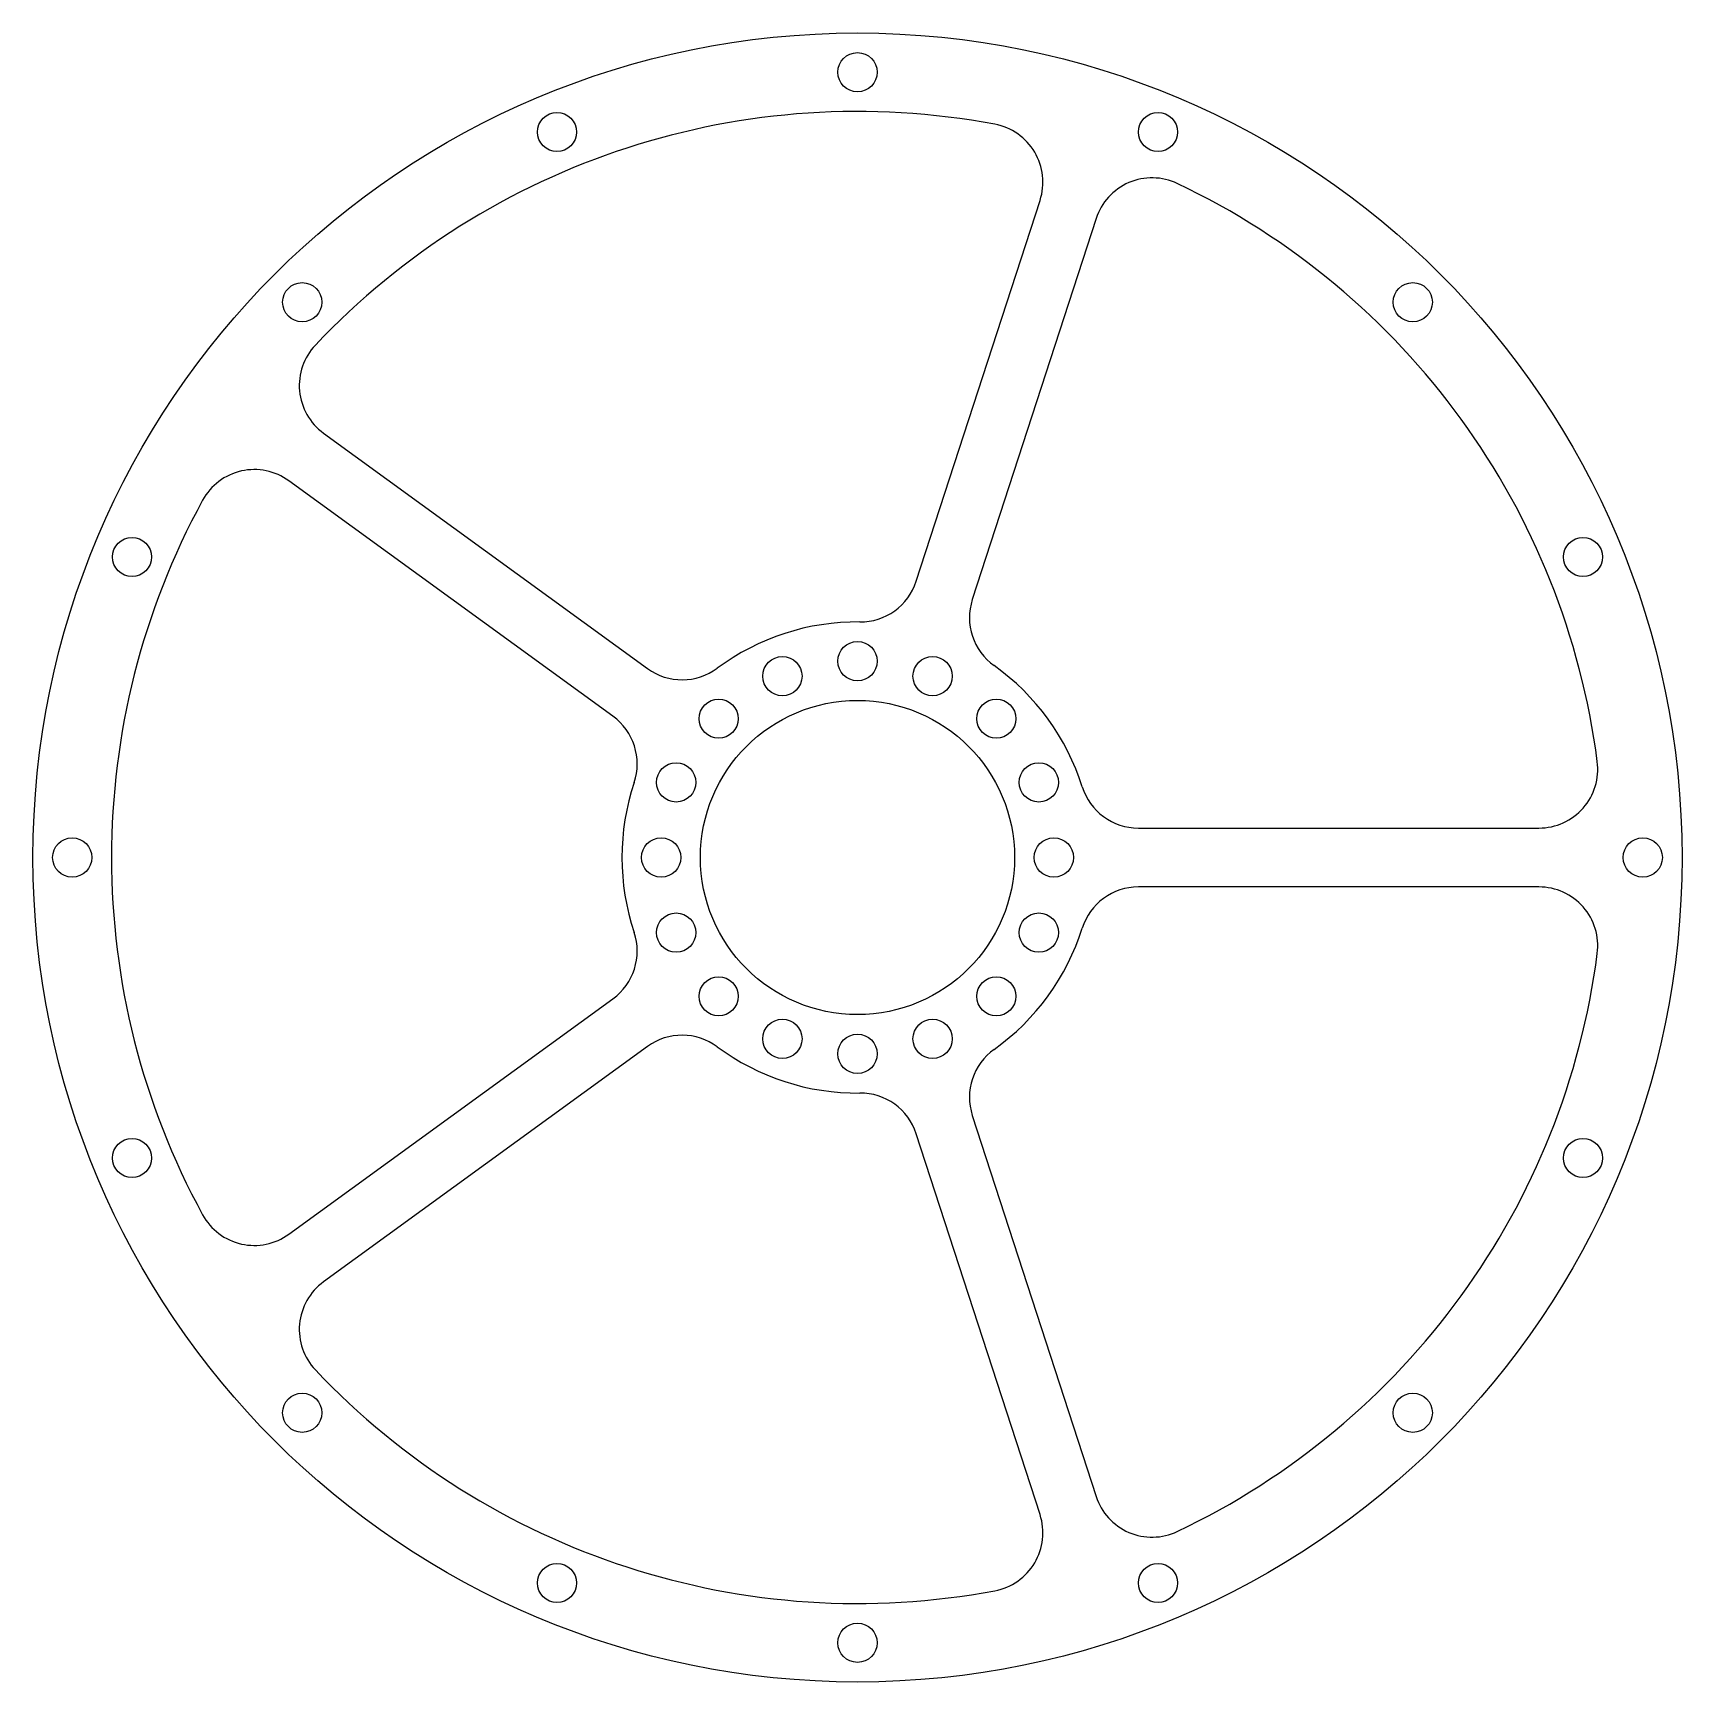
# Model space of a CAD drawing. Header units: metres. Extents: x -42 to 42, y -42 to 42.
import ezdxf

# ---------------------------------------------------------------- set-up
doc = ezdxf.new("R2010")
doc.units = ezdxf.units.M

msp = doc.modelspace()

# ---------------------------------------------------------------- linework, layer by layer
at = {"layer": 'PARAMETRIX'}
for p, q in [((2.9952, 14.0723), (9.2992, 33.4742)), ((12.1524, 32.5472), (5.8483, 13.1452)), ((-27.1989, 21.6153), (-10.6946, 9.6242)), ((-12.458, 7.1971), (-28.9623, 19.1882)), ((14.3091, 1.5), (34.7095, 1.5)), ((34.7095, -1.5), (14.3091, -1.5)), ((-28.9623, -19.1882), (-12.458, -7.1971)), ((-10.6946, -9.6242), (-27.1989, -21.6153)), ((5.8483, -13.1452), (12.1524, -32.5472)), ((9.2992, -33.4742), (2.9952, -14.0723))]:
    msp.add_line(p, q, dxfattribs=at)
for centre, radius in [((0, 0), 42), ((0, 40), 1), ((-15.3073, 36.9552), 1), ((15.3073, 36.9552), 1), ((-28.2843, 28.2843), 1), ((28.2843, 28.2843), 1), ((-36.9552, 15.3073), 1), ((36.9552, 15.3073), 1), ((0, 10), 1), ((-3.8268, 9.2388), 1), ((3.8268, 9.2388), 1), ((-7.0711, 7.0711), 1), ((0, 0), 8), ((7.0711, 7.0711), 1), ((-9.2388, 3.8268), 1), ((9.2388, 3.8268), 1), ((-40, 0), 1), ((-10, 0), 1), ((10, 0), 1), ((40, 0), 1), ((-9.2388, -3.8268), 1), ((9.2388, -3.8268), 1), ((-7.0711, -7.0711), 1), ((7.0711, -7.0711), 1), ((-3.8268, -9.2388), 1), ((3.8268, -9.2388), 1), ((0, -10), 1), ((-36.9552, -15.3073), 1), ((36.9552, -15.3073), 1), ((-28.2843, -28.2843), 1), ((28.2843, -28.2843), 1), ((-15.3073, -36.9552), 1), ((15.3073, -36.9552), 1), ((0, -40), 1)]:
    msp.add_circle(centre, radius, dxfattribs=at)
for centre, radius, start, end in [((0, 0), 38, 79.387, 136.613), ((6.4461, 34.4013), 3, 342, 79.387), ((15.0056, 31.6201), 3, 64.613, 162), ((0, 0), 38, 7.387, 64.613), ((-25.4355, 24.0423), 3, 136.613, 234), ((-30.7256, 16.7612), 3, 54, 151.387), ((0, 0), 38, 151.387, 208.613), ((0.142, 14.9993), 3, 269.4576, 342), ((8.7015, 12.2182), 3, 162, 234.5424), ((0, 0), 12, 89.4576, 126.5424), ((-8.9313, 12.0512), 3, 234, 306.5424), ((0, 0), 12, 17.4576, 54.5424), ((-14.2213, 4.7701), 3, 341.4576, 54), ((34.7095, 4.5), 3, 270, 7.387), ((0, 0), 12, 161.4576, 198.5424), ((14.3091, 4.5), 3, 197.4576, 270), ((14.3091, -4.5), 3, 90, 162.5424), ((34.7095, -4.5), 3, 352.613, 90), ((-14.2213, -4.7701), 3, 306, 18.5424), ((0, 0), 12, 305.4576, 342.5424), ((0, 0), 38, 295.387, 352.613), ((-8.9313, -12.0512), 3, 53.4576, 126), ((0, 0), 12, 233.4576, 270.5424), ((8.7015, -12.2182), 3, 125.4576, 198), ((0.142, -14.9993), 3, 18, 90.5424), ((-30.7256, -16.7612), 3, 208.613, 306), ((-25.4355, -24.0423), 3, 126, 223.387), ((0, 0), 38, 223.387, 280.613), ((15.0056, -31.6201), 3, 198, 295.387), ((6.4461, -34.4013), 3, 280.613, 18)]:
    msp.add_arc(centre, radius, start, end, dxfattribs=at)

doc.saveas('drawing.dxf')
